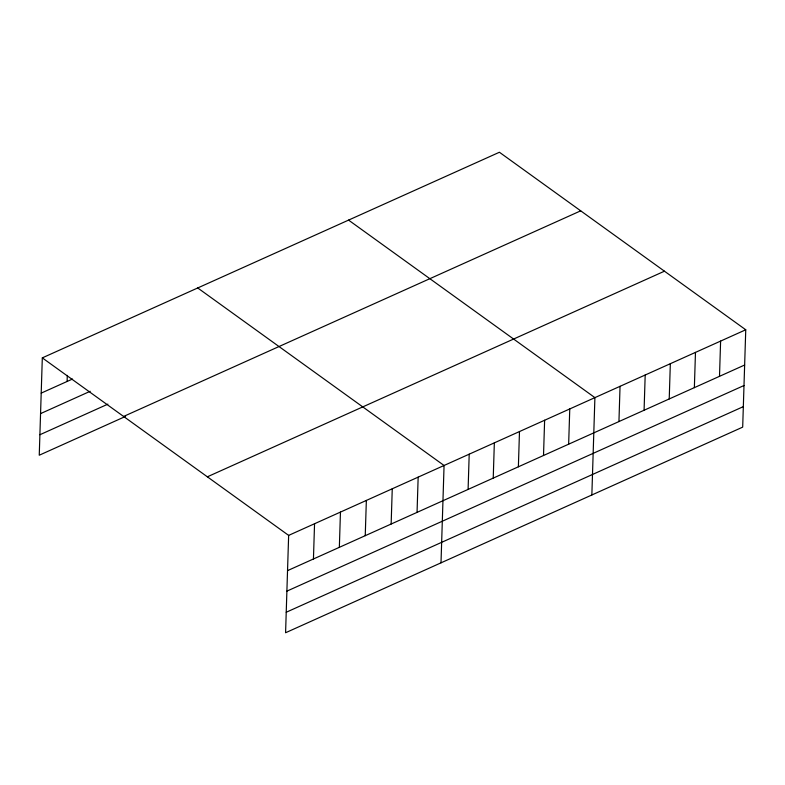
<?xml version="1.0" encoding="UTF-8"?>
<svg xmlns="http://www.w3.org/2000/svg" width="785" height="785" viewBox="0 0 785 785"><rect width="100%" height="100%" fill="white"/><g stroke="black" fill="none" stroke-linecap="round" stroke-linejoin="round"><path stroke-width="1.18" d="M42.311 357.872L288.644 535.39L285.583 632.749L742.688 427.128L745.75 329.778L499.417 152.251L42.311 357.872L39.25 455.221L125.59 416.384M67.108 381.471L67.294 375.387M313.441 558.989L314.549 523.742M339.346 547.331L340.454 512.085M365.241 535.684L366.35 500.438M391.146 524.037L392.255 488.78M417.051 512.379L418.16 477.133M441.003 562.835L444.065 465.485L197.722 287.958M468.096 489.418L469.204 454.172M493.235 478.114L494.344 442.868M518.375 466.8L519.484 431.554M543.514 455.496L544.623 420.25M568.654 444.182L569.763 408.936M591.851 494.982L594.902 397.632L348.569 220.104M618.943 421.565L620.042 386.318M644.083 410.261L645.191 375.014M669.222 398.947L670.331 363.7M694.362 387.643L695.471 352.396M719.502 376.329L720.61 341.082M41.203 393.118L72.505 379.037M40.555 413.616L90.206 391.283M39.898 434.733L107.888 404.147M123.598 416.452L580.704 210.831M207.358 476.809L664.463 271.188M288.644 535.39L745.75 329.778M287.536 570.636L744.641 365.025M286.898 591.134L743.994 385.513M286.231 612.251L743.336 406.63"/></g></svg>
